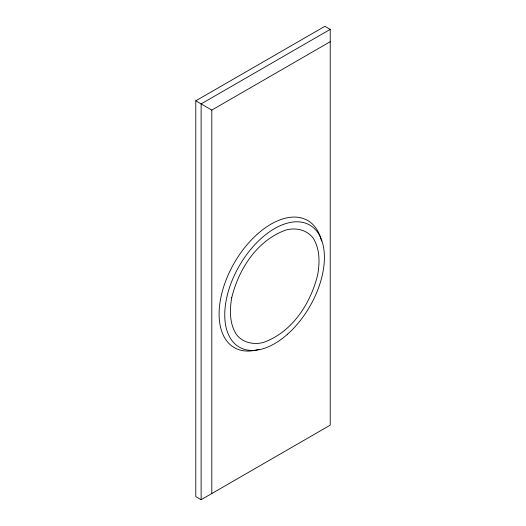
<?xml version="1.0" encoding="UTF-8"?>
<svg xmlns="http://www.w3.org/2000/svg" width="526" height="526" viewBox="0 0 526 526"><rect width="100%" height="100%" fill="white"/><g stroke="black" fill="none" stroke-linecap="round" stroke-linejoin="round"><path stroke-width="0.79" d="M195.784 100.828L324.877 26.3L330.216 29.384L330.216 425.172L201.123 499.7L195.784 496.616L195.784 100.828L211.807 110.085L330.216 41.718M330.216 29.384L201.123 103.911L201.123 499.7M211.807 110.085L211.807 493.533M259.029 349.303A73.403 42.382 -60 0 1 219.263 309.301A73.403 42.382 -60 0 1 266.984 226.647A73.403 42.382 -60 0 1 321.517 241.086M231.716 297.736C229.619 309.998 229.428 323.22 236.167 334.168C242.447 342.636 253.322 345.01 263.197 342.511C292.186 332.314 310.695 303.489 317.711 274.69C319.815 262.428 320.005 249.206 313.266 238.258C306.987 229.79 296.112 227.416 286.236 229.915C257.247 240.112 238.738 268.937 231.716 297.736M287.472 334.26A70.464 40.686 -60 0 0 309.807 225.102A70.464 40.686 -60 0 0 226.443 299.024A70.464 40.686 -60 0 0 287.472 334.26"/></g></svg>
